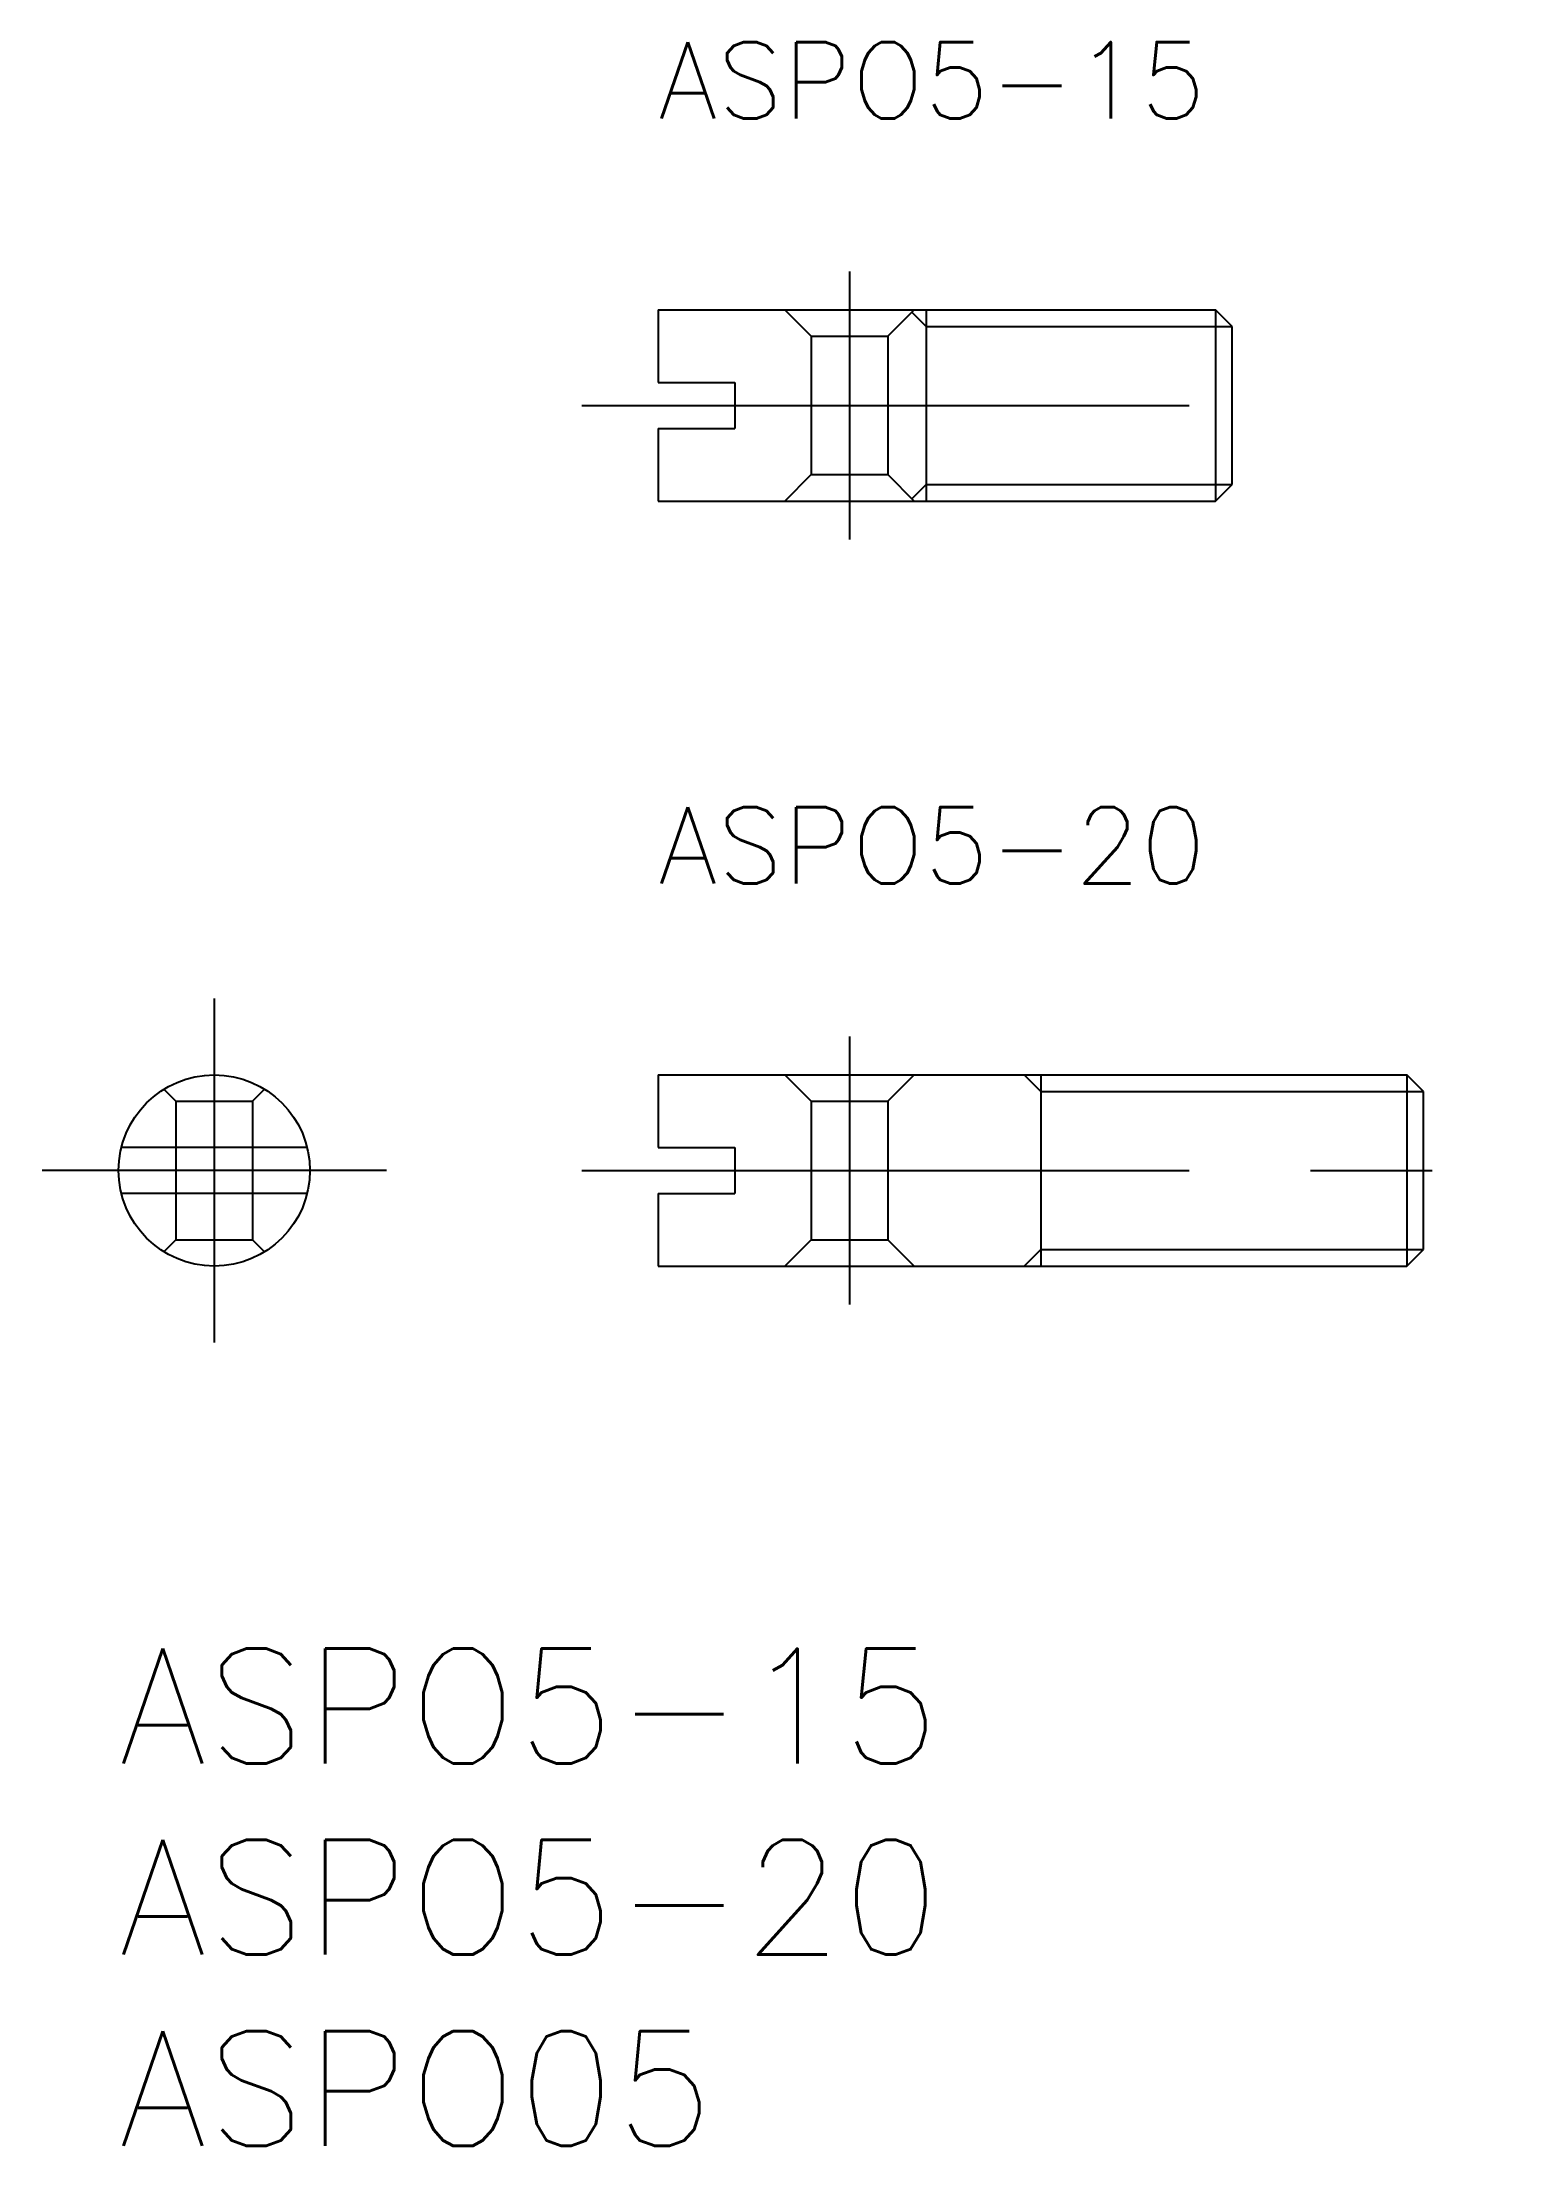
# Model space of a CAD drawing. Extents: x -2 to 36.1, y -13 to 42.
import ezdxf

# ---------------------------------------------------------------- set-up
doc = ezdxf.new("R2010")
doc.units = 0
doc.header["$LTSCALE"] = 0.5
doc.linetypes.add('CENTER', pattern=[50.8, 31.75, -6.35, 6.35, -6.35])
doc.linetypes.add('DASHED', pattern=[19.05, 12.7, -6.35])
for name, color, linetype in [('MSM_CENTER', 1, 'CENTER'), ('MSM_CONTINUOUS', 7, 'CONTINUOUS'), ('MSM_DASHED', 4, 'DASHED'), ('MSM_NARROW', 5, 'CONTINUOUS'), ('MSM_PART_NUMBER', 7, 'CONTINUOUS')]:
    doc.layers.add(name, color=color, linetype=linetype)
doc.styles.get("Standard").update_dxf_attribs({"font": 'txt.shx', "height": 1, "bigfont": 'bigfont.shx'})

# ---------------------------------------------------------------- blocks, each defined once
blk = doc.blocks.new('*U2')
at = {"layer": 'MSM_PART_NUMBER'}
blk.add_text('ASPO5-15', height=3, dxfattribs=at).set_placement((0, -3))
blk = doc.blocks.new('*U3')
at = {"layer": 'MSM_PART_NUMBER'}
blk.add_text('ASPO5-20', height=3, dxfattribs=at).set_placement((0, -8))
blk = doc.blocks.new('*U4')
at = {"layer": 'MSM_PART_NUMBER'}
blk.add_text('ASPO05', height=3, dxfattribs=at).set_placement((0, -13))

msp = doc.modelspace()

# ---------------------------------------------------------------- linework, layer by layer
at = {"layer": 'MSM_CENTER'}
for p, q in [((19.107, 36), (19.107, 29)), ((12.107, 32.5), (31.107, 32.5)), ((2.5, 17), (2.5, 8)), ((19.107, 16), (19.107, 9)), ((7, 12.5), (-2, 12.5)), ((12.107, 12.5), (36.107, 12.5))]:
    msp.add_line(p, q, dxfattribs=at)
at = {"layer": 'MSM_CONTINUOUS'}
for p, q in [((14.107, 35), (14.107, 33.1)), ((14.107, 35), (28.674, 35)), ((21.107, 35), (21.107, 30)), ((29.107, 34.567), (28.674, 35)), ((28.674, 35), (28.674, 30)), ((29.107, 30.433), (29.107, 34.567)), ((14.107, 33.1), (16.107, 33.1)), ((16.107, 33.1), (16.107, 31.9)), ((14.107, 31.9), (16.107, 31.9)), ((14.107, 31.9), (14.107, 30)), ((28.674, 30), (29.107, 30.433)), ((14.107, 30), (28.674, 30)), ((14.107, 15), (14.107, 13.1)), ((14.107, 15), (33.674, 15)), ((24.107, 15), (24.107, 10)), ((34.107, 14.567), (33.674, 15)), ((33.674, 15), (33.674, 10)), ((34.107, 10.433), (34.107, 14.567)), ((4.927, 13.1), (0.073, 13.1)), ((14.107, 13.1), (16.107, 13.1)), ((16.107, 13.1), (16.107, 11.9)), ((4.927, 11.9), (0.073, 11.9)), ((14.107, 11.9), (16.107, 11.9)), ((14.107, 11.9), (14.107, 10)), ((14.107, 10), (33.674, 10)), ((33.674, 10), (34.107, 10.433))]:
    msp.add_line(p, q, dxfattribs=at)
msp.add_circle((2.5, 12.5), 2.5, dxfattribs=at)
at = {"layer": 'MSM_DASHED'}
for p, q in [((17.416, 35), (18.107, 34.309)), ((20.107, 34.309), (20.798, 35)), ((18.107, 34.309), (18.107, 30.691)), ((18.107, 34.309), (20.107, 34.309)), ((20.107, 34.309), (20.107, 30.691)), ((17.416, 30), (18.107, 30.691)), ((18.107, 30.691), (20.107, 30.691)), ((20.107, 30.691), (20.798, 30)), ((17.416, 15), (18.107, 14.309)), ((20.107, 14.309), (20.798, 15)), ((1.184, 14.625), (1.5, 14.309)), ((1.5, 14.309), (1.5, 10.691)), ((1.5, 14.309), (3.5, 14.309)), ((3.5, 14.309), (3.816, 14.625)), ((3.5, 14.309), (3.5, 10.691)), ((18.107, 14.309), (18.107, 10.691)), ((18.107, 14.309), (20.107, 14.309)), ((20.107, 14.309), (20.107, 10.691)), ((1.184, 10.375), (1.5, 10.691)), ((1.5, 10.691), (3.5, 10.691)), ((3.5, 10.691), (3.816, 10.375)), ((17.416, 10), (18.107, 10.691)), ((18.107, 10.691), (20.107, 10.691)), ((20.107, 10.691), (20.798, 10))]:
    msp.add_line(p, q, dxfattribs=at)
at = {"layer": 'MSM_NARROW'}
for p, q in [((20.736, 34.938), (21.107, 34.567)), ((21.107, 34.567), (29.107, 34.567)), ((20.736, 30.062), (21.107, 30.433)), ((21.107, 30.433), (29.107, 30.433)), ((23.674, 15), (24.107, 14.567)), ((24.107, 14.567), (34.107, 14.567)), ((23.674, 10), (24.107, 10.433)), ((24.107, 10.433), (34.107, 10.433))]:
    msp.add_line(p, q, dxfattribs=at)

# ---------------------------------------------------------------- block references
at = {"layer": 'MSM_CONTINUOUS'}
for name in ['*U2', '*U3', '*U4']:
    msp.add_blockref(name, (0, 0), dxfattribs=at)

# ---------------------------------------------------------------- texts
for s, p in [('ASPO5-15', (14.107, 40)), ('ASPO5-20', (14.107, 20))]:
    msp.add_text(s, height=2, dxfattribs=at).set_placement(p)

doc.saveas('drawing.dxf')
